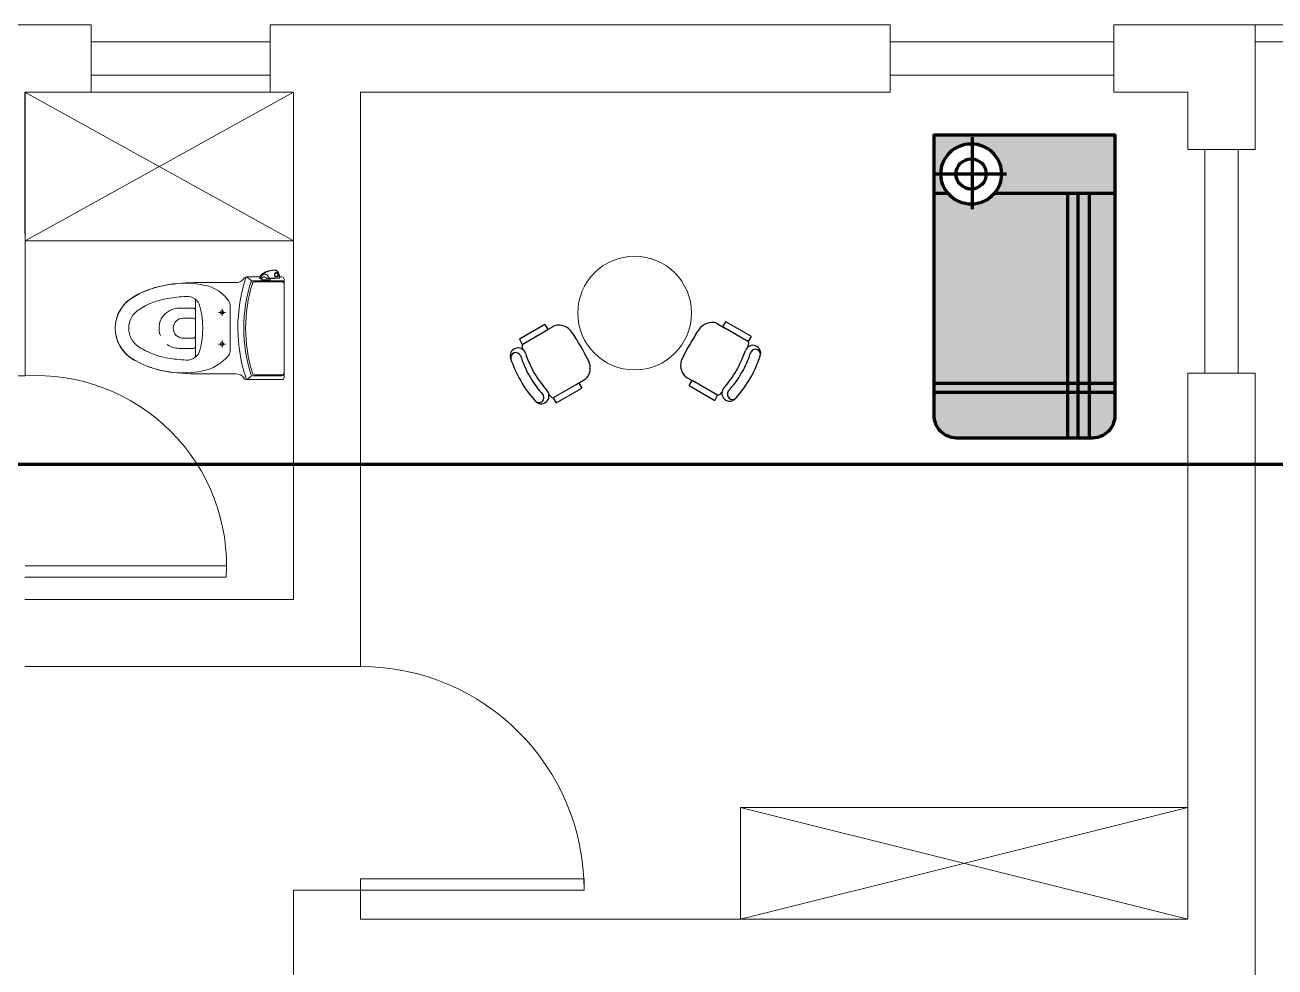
# Model space of a CAD drawing. Header units: inches. Extents: x -59 to 212, y 9 to 737.
# Drawn here: x 85.36 to 111.61, y 343.05 to 362.85 of the extents above; entities that cross this region are included whole.
import ezdxf

# ---------------------------------------------------------------- set-up
doc = ezdxf.new("R2010")
doc.units = ezdxf.units.IN
doc.header["$MEASUREMENT"] = 0
doc.linetypes.add('ACAD_ISO02W100', pattern=[15, 12, -3])
doc.linetypes.add('HIDDEN', pattern=[0.375, 0.25, -0.125])
for name, color, linetype in [('1', 8, 'Continuous'), ('A_WALL_3D', 1, 'Continuous'), ('BODY', 7, 'Continuous'), ('COVER', 7, 'Continuous'), ('DIM', 3, 'Continuous'), ('FUR', 6, 'Continuous'), ('HIDDEN', 8, 'HIDDEN')]:
    doc.layers.add(name, color=color, linetype=linetype)
doc.layers.add('EJES', color=2, linetype='Continuous', lineweight=100)

# ---------------------------------------------------------------- blocks, each defined once
blk = doc.blocks.new('标准房1200床')
at = {"linetype": 'ACAD_ISO02W100', "lineweight": 100, "true_color": 0xcd6928}
h = blk.add_hatch(color=32, dxfattribs=at)
h.dxf.hatch_style = 1
h.paths.add_polyline_path([(-382.7, 797.9, -0.225056), (-456.1, 952.7, -0.225056), (-382.7, 1107.5), (-382.7, 1200), (-1641.1, 1200), (-1641.1, 312.8), (-382.7, 312.8)])
h.paths.add_polyline_path([(-382.7, 171.5), (-1641.1, 171.5), (-1641.1, 0), (-382.7, 0)])
h.paths.add_polyline_path([(-1700.7, 171.5), (-2000, 171.5), (-2000, 150, 0.414214), (-1850, 0), (-1700.7, 0)])
h.paths.add_polyline_path([(-1700.7, 1200), (-1850, 1200, 0.414214), (-2000, 1050), (-2000, 312.8), (-1700.7, 312.8)])
at = {"linetype": 'ACAD_ISO02W100', "lineweight": 100, "true_color": 0x642165}
h = blk.add_hatch(color=219, dxfattribs=at)
h.dxf.hatch_style = 1
h.paths.add_polyline_path([(-382.7, 245.9), (-1641.1, 245.9), (-1641.1, 171.5), (-382.7, 171.5)])
h.paths.add_polyline_path([(-382.7, 312.8), (-1641.1, 312.8), (-1641.1, 245.9), (-382.7, 245.9)])
h.paths.add_polyline_path([(-1641.1, 312.8), (-1700.7, 312.8), (-1700.7, 245.9), (-1641.1, 245.9)])
h.paths.add_polyline_path([(-1641.1, 245.9), (-1700.7, 245.9), (-1700.7, 171.5), (-1641.1, 171.5)])
h.paths.add_polyline_path([(-1641.1, 171.5), (-1700.7, 171.5), (-1700.7, 0), (-1641.1, 0)])
h.paths.add_polyline_path([(-1700.7, 245.9), (-2000, 245.9), (-2000, 171.5), (-1700.7, 171.5)])
h.paths.add_polyline_path([(-1700.7, 312.8), (-2000, 312.8), (-2000, 245.9), (-1700.7, 245.9)])
h.paths.add_polyline_path([(-1641.1, 1200), (-1700.7, 1200), (-1700.7, 312.8), (-1641.1, 312.8)])
h.paths.add_polyline_path([(0, 1200), (-382.7, 1200), (-382.7, 1107.5, -0.632579), (-56.1, 952.7, -0.632579), (-382.7, 797.9), (-382.7, 0), (0, 0)])
at = {"lineweight": 100}
for p, q in [((-1700.7, 0), (-1700.7, 1200)), ((-1641.1, 0), (-1641.1, 1200)), ((-382.7, 1200), (-382.7, 1107.5)), ((-256.6, 719.6), (-256.6, 1194)), ((-489.1, 944.7), (-11.9, 944.7)), ((-382.7, 797.9), (-382.7, 0)), ((-2000, 312.8), (-382.7, 312.8)), ((-2000, 245.9), (-382.7, 245.9)), ((-2000, 171.5), (-382.7, 171.5))]:
    blk.add_line(p, q, dxfattribs=at)
blk.add_lwpolyline([(-1850, 0), (0, 0), (0, 1200), (-1850, 1200, 0.414214), (-2000, 1050), (-2000, 150, 0.414214)], format="xyb", close=True, dxfattribs=at)
for radius in [200, 100]:
    blk.add_circle((-256.1, 952.7), radius, dxfattribs=at)
blk = doc.blocks.new('CH3')
for p, q in [((-259.1, 349.2), (-259.1, 141.4)), ((-218.2, 349.2), (-259.1, 349.2)), ((-218.2, 142.2), (-218.2, 349.2)), ((258.7, 349.6), (217.8, 349.6)), ((217.8, 349.6), (217.8, 141.9)), ((258.7, 141.9), (258.7, 349.6)), ((-218.2, 89.1), (-218.2, 162.9)), ((217.8, 87.4), (217.8, 162.2))]:
    blk.add_line(p, q)
at = {"linetype": 'Continuous'}
for p, q in [((-218, 141.4), (-259.1, 141.4)), ((258.7, 141.9), (217.8, 141.9))]:
    blk.add_line(p, q, dxfattribs=at)
for centre, radius, start, end in [((-163.1, 415.9), 55.3, 99.89884, 279.75221), ((-165.7, 435.5), 35.2, 94.91276, 274.91276), ((0, -347.9), 836.2, 78.08993, 101.91007), ((163.1, 415.9), 55.3, 260.24779, 80.10116), ((158.8, 436.6), 36.2, 265.08724, 70.32125), ((-3.5, -349.1), 766.3, 78.01124, 101.98876), ((18.4, -534.9), 912.7, 91.15667, 100.87136), ((-18.4, -534.9), 912.7, 79.12864, 88.84333), ((-110.6, 114.5), 110.6, 193.25658, 265.9234), ((0, 1665.8), 1665.8, 265.9234, 274.0766), ((110.6, 114.5), 110.6, 274.0766, 345.83344)]:
    blk.add_arc(centre, radius, start, end, dxfattribs=at)
for centre, start, end in [((-180.9, 308.9), 90.72261, 132.8382), ((180.4, 309.4), 47.1618, 87.57171)]:
    blk.add_arc(centre, 54.9, start, end)

msp = doc.modelspace()

# ---------------------------------------------------------------- linework, layer by layer
at = {"lineweight": 0}
for p, q in [((86.74818, 362.84803), (65.15792, 362.84803)), ((103.52977, 362.84803), (90.506, 362.84803)), ((90.506, 362.84803), (90.506, 361.43885)), ((103.52977, 361.43885), (103.52977, 362.84803)), ((111.19119, 362.84803), (108.22705, 362.84803)), ((108.22705, 361.43885), (108.22705, 362.84803)), ((111.19119, 360.23013), (111.19119, 362.84803)), ((86.74818, 362.49573), (90.506, 362.49573)), ((103.52977, 362.49573), (108.22705, 362.49573)), ((86.74818, 361.79114), (90.506, 361.79114)), ((103.52977, 361.79114), (108.22705, 361.79114)), ((85.35619, 361.43885), (85.35699, 355.473)), ((85.35619, 361.43885), (85.35619, 359.09021)), ((85.35661, 361.43885), (85.35661, 358.31139)), ((90.99292, 361.43885), (90.506, 361.43885)), ((90.99292, 361.43885), (90.99292, 350.77653)), ((103.52977, 361.43885), (92.4021, 361.43885)), ((92.4021, 361.43885), (92.4021, 349.36734)), ((109.78201, 361.43885), (108.22705, 361.43885)), ((109.78201, 360.23013), (109.78201, 361.43885)), ((109.78201, 360.23013), (111.19119, 360.23013)), ((110.1343, 360.23013), (110.1343, 355.53286)), ((110.8389, 360.23013), (110.8389, 355.53286)), ((109.78201, 344.05894), (109.78201, 355.53286)), ((109.78201, 355.53286), (111.19119, 355.53286)), ((111.19119, 341.84314), (111.19119, 355.53286)), ((85.35619, 350.77653), (90.99292, 350.77653)), ((85.35619, 349.36734), (90.99292, 349.36734)), ((90.99292, 344.67007), (90.99292, 342.23724)), ((92.4021, 344.67007), (92.4021, 344.05894)), ((109.78201, 344.05894), (92.4021, 344.05894))]:
    msp.add_line(p, q, dxfattribs=at)
at = {"color": 177, "lineweight": 0, "true_color": 0x293189}
for p, q in [((86.74818, 362.84803), (86.74818, 361.43885)), ((86.74818, 361.43885), (85.35619, 361.43885)), ((85.35619, 361.43885), (90.99292, 358.31139)), ((90.99292, 361.43885), (85.35661, 361.43885)), ((90.99292, 361.43885), (85.35661, 358.31139)), ((85.35661, 358.31139), (90.99292, 358.31139)), ((109.78201, 346.40758), (100.38746, 346.40758)), ((100.38746, 346.40758), (100.38746, 344.05894)), ((109.78201, 346.40758), (100.38746, 344.05894)), ((100.38746, 346.40758), (109.78201, 344.05894))]:
    msp.add_line(p, q, dxfattribs=at)
at = {"color": 18, "lineweight": 0, "true_color": 0x000000}
for p, q in [((111.19119, 362.84803), (120.58574, 362.84803)), ((111.19119, 362.49573), (120.23344, 362.49573))]:
    msp.add_line(p, q, dxfattribs=at)
at = {"color": 2, "lineweight": 0}
for p, q in [((111.19119, 362.49573), (111.19119, 362.84803)), ((85.35623, 351.48112), (89.58378, 351.48041)), ((89.58374, 351.24554), (85.35619, 351.24625)), ((92.4021, 344.90572), (97.09937, 344.90493)), ((92.4021, 344.90572), (92.4021, 344.67086)), ((97.09937, 344.90493), (97.09934, 344.67007)), ((97.09934, 344.67007), (92.40206, 344.67086))]:
    msp.add_line(p, q, dxfattribs=at)
at = {"color": 7, "lineweight": 0}
for p, q in [((83.94781, 355.473), (85.35699, 355.473)), ((90.99292, 349.36734), (92.4021, 349.36734)), ((90.99292, 344.67007), (92.4021, 344.67007))]:
    msp.add_line(p, q, dxfattribs=at)
at = {"layer": '1', "color": 177, "linetype": 'ByBlock', "lineweight": 0, "true_color": 0x293189}
for p, q in [((90.30338, 357.5829), (90.30222, 357.58081)), ((90.30458, 357.58495), (90.30338, 357.5829)), ((90.30605, 357.58378), (90.30411, 357.58052)), ((90.3058, 357.58691), (90.30458, 357.58495)), ((90.30707, 357.58882), (90.3058, 357.58691)), ((90.3082, 357.587), (90.30605, 357.58378)), ((90.30838, 357.59067), (90.30707, 357.58882)), ((90.31047, 357.59007), (90.3082, 357.587)), ((90.30972, 357.59246), (90.30838, 357.59067)), ((90.3111, 357.59418), (90.30972, 357.59246)), ((90.31287, 357.59296), (90.31047, 357.59007)), ((90.3125, 357.59583), (90.3111, 357.59418)), ((90.31393, 357.59741), (90.3125, 357.59583)), ((90.31532, 357.59558), (90.31287, 357.59296)), ((90.31539, 357.59893), (90.31393, 357.59741)), ((90.31788, 357.59802), (90.31532, 357.59558)), ((90.31689, 357.60038), (90.31539, 357.59893)), ((90.31842, 357.60177), (90.31689, 357.60038)), ((90.32055, 357.60026), (90.31788, 357.59802)), ((90.31967, 357.60283), (90.31842, 357.60177)), ((90.31971, 357.60287), (90.32074, 357.6037)), ((90.32951, 357.60707), (90.32055, 357.60026)), ((90.32074, 357.6037), (90.32859, 357.60973)), ((90.32859, 357.60973), (90.33661, 357.61557)), ((90.33867, 357.61364), (90.32951, 357.60707)), ((90.33172, 357.5801), (90.33447, 357.58327)), ((90.33447, 357.58327), (90.33733, 357.5863)), ((90.33661, 357.61557), (90.34478, 357.62122)), ((90.33733, 357.5863), (90.3403, 357.58917)), ((90.34764, 357.6197), (90.33867, 357.61364)), ((90.3403, 357.58917), (90.34336, 357.59188)), ((90.34336, 357.59188), (90.3466, 357.5945)), ((90.34478, 357.62122), (90.3531, 357.62668)), ((90.3466, 357.5945), (90.34995, 357.59693)), ((90.3568, 357.62554), (90.34764, 357.6197)), ((90.34995, 357.59693), (90.35338, 357.59919)), ((90.3531, 357.62668), (90.36157, 357.63194)), ((90.35338, 357.59919), (90.35689, 357.60124)), ((90.36614, 357.63115), (90.3568, 357.62554)), ((90.35689, 357.60124), (90.36029, 357.60302)), ((90.36029, 357.60302), (90.36376, 357.60461)), ((90.36157, 357.63194), (90.37019, 357.63702)), ((90.36376, 357.60461), (90.36729, 357.60602)), ((90.37565, 357.63654), (90.36614, 357.63115)), ((90.36729, 357.60602), (90.37086, 357.60725)), ((90.37019, 357.63702), (90.37895, 357.64191)), ((90.37086, 357.60725), (90.3746, 357.60831)), ((90.3746, 357.60831), (90.37838, 357.60917)), ((90.38533, 357.64169), (90.37565, 357.63654)), ((90.37838, 357.60917), (90.38219, 357.60983)), ((90.37895, 357.64191), (90.38786, 357.6466)), ((90.38219, 357.60983), (90.38603, 357.61028)), ((90.39469, 357.64639), (90.38533, 357.64169)), ((90.38603, 357.61028), (90.39093, 357.61055)), ((90.38786, 357.6466), (90.3969, 357.65111)), ((90.39093, 357.61055), (90.39586, 357.61049)), ((90.40421, 357.65087), (90.39469, 357.64639)), ((90.39586, 357.61049), (90.40078, 357.61009)), ((90.3969, 357.65111), (90.40608, 357.65542)), ((90.40078, 357.61009), (90.40457, 357.60956)), ((90.41388, 357.65515), (90.40421, 357.65087)), ((90.40457, 357.60956), (90.40836, 357.60883)), ((90.40608, 357.65542), (90.41583, 357.65973)), ((90.40836, 357.60883), (90.41212, 357.60791)), ((90.41212, 357.60791), (90.41584, 357.60679)), ((90.42369, 357.65923), (90.41388, 357.65515)), ((90.41583, 357.65973), (90.42573, 357.66382)), ((90.41584, 357.60679), (90.4206, 357.60506)), ((90.4206, 357.60506), (90.42528, 357.60302)), ((90.43364, 357.66309), (90.42369, 357.65923)), ((90.42528, 357.60302), (90.42987, 357.60068)), ((90.42573, 357.66382), (90.43576, 357.6677)), ((90.42987, 357.60068), (90.43334, 357.59867)), ((90.43334, 357.59867), (90.43674, 357.59649)), ((90.44373, 357.66674), (90.43364, 357.66309)), ((90.43576, 357.6677), (90.44594, 357.67137)), ((90.43674, 357.59649), (90.44006, 357.59414)), ((90.44006, 357.59414), (90.4433, 357.59162)), ((90.4433, 357.59162), (90.44742, 357.58807)), ((90.45395, 357.67018), (90.44373, 357.66674)), ((90.44594, 357.67137), (90.45624, 357.67481)), ((90.44742, 357.58807), (90.45138, 357.58426)), ((90.45138, 357.58426), (90.45516, 357.58019)), ((90.4643, 357.6734), (90.45395, 357.67018)), ((90.45624, 357.67481), (90.46763, 357.67833)), ((90.47478, 357.67641), (90.4643, 357.6734)), ((90.46763, 357.67833), (90.47917, 357.68158)), ((90.48538, 357.67921), (90.47478, 357.67641)), ((90.47917, 357.68158), (90.49085, 357.68458)), ((90.49665, 357.68191), (90.48538, 357.67921)), ((90.49085, 357.68458), (90.50267, 357.6873)), ((90.50805, 357.68436), (90.49665, 357.68191)), ((90.50267, 357.6873), (90.51462, 357.68976)), ((90.51956, 357.68658), (90.50805, 357.68436)), ((90.51462, 357.68976), (90.52669, 357.69195)), ((90.53119, 357.68854), (90.51956, 357.68658)), ((90.52669, 357.69195), (90.53888, 357.69388)), ((90.54291, 357.69026), (90.53119, 357.68854)), ((90.53888, 357.69388), (90.55118, 357.69553)), ((90.55457, 357.69171), (90.54291, 357.69026)), ((90.55118, 357.69553), (90.5615, 357.69669)), ((90.56632, 357.69292), (90.55457, 357.69171)), ((90.5615, 357.69669), (90.57189, 357.69767)), ((90.57815, 357.69388), (90.56632, 357.69292)), ((90.57189, 357.69767), (90.58234, 357.69845)), ((90.59005, 357.69459), (90.57815, 357.69388)), ((90.58234, 357.69845), (90.59284, 357.69905)), ((90.60202, 357.69506), (90.59005, 357.69459)), ((90.59284, 357.69905), (90.6034, 357.69945)), ((90.59349, 357.5987), (90.59355, 357.60302)), ((90.59376, 357.5944), (90.59349, 357.5987)), ((90.59355, 357.60302), (90.59395, 357.60732)), ((90.59437, 357.59014), (90.59376, 357.5944)), ((90.59395, 357.60732), (90.59468, 357.61159)), ((90.59531, 357.58595), (90.59437, 357.59014)), ((90.59468, 357.61159), (90.59574, 357.61581)), ((90.59659, 357.58185), (90.59531, 357.58595)), ((90.59574, 357.61581), (90.59715, 357.61993)), ((90.59715, 357.61993), (90.59889, 357.62392)), ((90.59889, 357.62392), (90.60096, 357.62777)), ((90.60096, 357.62777), (90.60286, 357.63071)), ((90.60594, 357.69505), (90.60202, 357.69506)), ((90.60267, 357.60268), (90.60262, 357.59908)), ((90.60262, 357.59908), (90.60283, 357.5955)), ((90.60298, 357.60628), (90.60267, 357.60268)), ((90.60283, 357.5955), (90.6033, 357.59194)), ((90.60286, 357.63071), (90.60498, 357.63351)), ((90.60355, 357.60983), (90.60298, 357.60628)), ((90.6033, 357.59194), (90.60404, 357.58846)), ((90.6034, 357.69945), (90.60511, 357.69949)), ((90.6034, 357.69945), (90.60511, 357.69947)), ((90.60439, 357.61335), (90.60355, 357.60983)), ((90.60404, 357.58846), (90.60504, 357.58502)), ((90.60548, 357.61677), (90.60439, 357.61335)), ((90.60498, 357.63351), (90.60731, 357.63614)), ((90.60504, 357.58502), (90.6063, 357.58174)), ((90.60511, 357.69947), (90.60714, 357.69945)), ((90.60685, 357.62012), (90.60548, 357.61677)), ((90.60985, 357.69478), (90.60594, 357.69505)), ((90.60846, 357.6233), (90.60685, 357.62012)), ((90.60714, 357.69945), (90.61087, 357.69923)), ((90.60731, 357.63614), (90.60983, 357.63859)), ((90.60923, 357.69947), (90.6081, 357.6995)), ((90.61037, 357.62637), (90.60846, 357.6233)), ((90.61024, 357.69942), (90.60923, 357.69947)), ((90.60983, 357.63859), (90.61255, 357.64082)), ((90.61374, 357.69426), (90.60985, 357.69478)), ((90.61334, 357.69918), (90.61024, 357.69942)), ((90.6125, 357.62919), (90.61037, 357.62637)), ((90.61087, 357.69923), (90.61459, 357.69879)), ((90.61491, 357.63184), (90.6125, 357.62919)), ((90.61255, 357.64082), (90.61496, 357.6425)), ((90.61743, 357.69862), (90.61334, 357.69918)), ((90.61747, 357.69351), (90.61374, 357.69426)), ((90.61459, 357.69879), (90.61839, 357.69812)), ((90.61752, 357.63417), (90.61491, 357.63184)), ((90.61496, 357.6425), (90.61749, 357.64401)), ((90.62135, 357.69784), (90.61743, 357.69862)), ((90.62115, 357.69253), (90.61747, 357.69351)), ((90.61749, 357.64401), (90.62012, 357.64532)), ((90.61942, 357.63558), (90.61752, 357.63417)), ((90.61839, 357.69812), (90.62214, 357.69721)), ((90.62139, 357.63683), (90.61942, 357.63558)), ((90.62012, 357.64532), (90.62285, 357.64643)), ((90.62476, 357.69133), (90.62115, 357.69253)), ((90.62522, 357.69681), (90.62135, 357.69784)), ((90.62344, 357.63791), (90.62139, 357.63683)), ((90.62214, 357.69721), (90.62584, 357.69609)), ((90.62285, 357.64643), (90.62566, 357.64732)), ((90.6256, 357.63885), (90.62344, 357.63791)), ((90.62811, 357.68998), (90.62476, 357.69133)), ((90.62902, 357.69554), (90.62522, 357.69681)), ((90.62779, 357.63958), (90.6256, 357.63885)), ((90.62566, 357.64732), (90.62853, 357.64799)), ((90.62584, 357.69609), (90.62937, 357.69479)), ((90.63001, 357.64013), (90.62779, 357.63958)), ((90.63139, 357.68843), (90.62811, 357.68998)), ((90.62853, 357.64799), (90.63145, 357.64842)), ((90.63261, 357.69409), (90.62902, 357.69554)), ((90.62937, 357.69479), (90.63283, 357.69328)), ((90.6323, 357.64048), (90.63001, 357.64013)), ((90.63458, 357.68668), (90.63139, 357.68843)), ((90.63145, 357.64842), (90.63439, 357.6486)), ((90.6346, 357.64064), (90.6323, 357.64048)), ((90.63611, 357.69244), (90.63261, 357.69409)), ((90.63283, 357.69328), (90.6362, 357.69157)), ((90.63439, 357.6486), (90.63734, 357.64854)), ((90.63758, 357.68481), (90.63458, 357.68668)), ((90.6369, 357.64059), (90.6346, 357.64064)), ((90.63952, 357.69058), (90.63611, 357.69244)), ((90.6362, 357.69157), (90.63956, 357.68961)), ((90.63918, 357.64034), (90.6369, 357.64059)), ((90.63734, 357.64854), (90.64027, 357.64825)), ((90.64048, 357.68276), (90.63758, 357.68481)), ((90.64144, 357.63989), (90.63918, 357.64034)), ((90.64273, 357.68857), (90.63952, 357.69058)), ((90.63956, 357.68961), (90.64282, 357.68745)), ((90.64027, 357.64825), (90.64316, 357.64771)), ((90.64326, 357.68055), (90.64048, 357.68276)), ((90.64366, 357.63924), (90.64144, 357.63989)), ((90.64583, 357.68638), (90.64273, 357.68857)), ((90.64282, 357.68745), (90.64595, 357.6851)), ((90.64316, 357.64771), (90.646, 357.64694)), ((90.646, 357.67811), (90.64326, 357.68055)), ((90.64581, 357.63842), (90.64366, 357.63924)), ((90.64789, 357.63742), (90.64581, 357.63842)), ((90.6488, 357.68402), (90.64583, 357.68638)), ((90.64595, 357.6851), (90.64909, 357.68244)), ((90.6486, 357.6755), (90.646, 357.67811)), ((90.646, 357.64694), (90.64876, 357.64595)), ((90.64992, 357.63624), (90.64789, 357.63742)), ((90.65105, 357.67275), (90.6486, 357.6755)), ((90.64876, 357.64595), (90.65143, 357.64475)), ((90.65172, 357.68141), (90.6488, 357.68402)), ((90.64909, 357.68244), (90.65206, 357.67958)), ((90.65181, 357.63494), (90.64992, 357.63624)), ((90.65328, 357.66993), (90.65105, 357.67275)), ((90.65143, 357.64475), (90.654, 357.64335)), ((90.6545, 357.67862), (90.65172, 357.68141)), ((90.65363, 357.63348), (90.65181, 357.63494)), ((90.65206, 357.67958), (90.65487, 357.67655)), ((90.65535, 357.66698), (90.65328, 357.66993)), ((90.65536, 357.63187), (90.65363, 357.63348)), ((90.654, 357.64335), (90.65645, 357.64177)), ((90.65712, 357.67568), (90.6545, 357.67862)), ((90.65487, 357.67655), (90.65758, 357.67322)), ((90.65727, 357.66392), (90.65535, 357.66698)), ((90.65725, 357.62983), (90.65536, 357.63187)), ((90.65645, 357.64177), (90.65878, 357.64001)), ((90.6595, 357.67267), (90.65712, 357.67568)), ((90.659, 357.62761), (90.65725, 357.62983)), ((90.66149, 357.65648), (90.65727, 357.66392)), ((90.65758, 357.67322), (90.66008, 357.66973)), ((90.65878, 357.64001), (90.66097, 357.63811)), ((90.66059, 357.62526), (90.659, 357.62761)), ((90.66172, 357.66952), (90.6595, 357.67267)), ((90.66008, 357.66973), (90.66237, 357.66608)), ((90.662, 357.62281), (90.66059, 357.62526)), ((90.66097, 357.63811), (90.66341, 357.63563)), ((90.66553, 357.64891), (90.66149, 357.65648)), ((90.66376, 357.66625), (90.66172, 357.66952)), ((90.66325, 357.62022), (90.662, 357.62281)), ((90.66268, 357.58184), (90.66409, 357.58518)), ((90.66454, 357.61693), (90.66325, 357.62022)), ((90.66341, 357.63563), (90.66565, 357.63298)), ((90.66807, 357.65866), (90.66385, 357.6661)), ((90.66609, 357.66239), (90.66392, 357.66614)), ((90.66409, 357.58518), (90.66522, 357.58859)), ((90.66558, 357.61349), (90.66454, 357.61693)), ((90.66522, 357.58859), (90.66609, 357.59211)), ((90.66936, 357.64122), (90.66553, 357.64891)), ((90.66634, 357.61), (90.66558, 357.61349)), ((90.66565, 357.63298), (90.66768, 357.63016)), ((90.66846, 357.65813), (90.66609, 357.66239)), ((90.66609, 357.59211), (90.66668, 357.59565)), ((90.66683, 357.60643), (90.66634, 357.61)), ((90.66668, 357.59565), (90.667, 357.59925)), ((90.66705, 357.60285), (90.66683, 357.60643)), ((90.667, 357.59925), (90.66705, 357.60285)), ((90.66768, 357.63016), (90.66948, 357.62721)), ((90.67218, 357.65094), (90.66807, 357.65866)), ((90.67077, 357.65385), (90.66846, 357.65813)), ((90.67298, 357.63342), (90.66936, 357.64122)), ((90.66948, 357.62721), (90.67107, 357.62413)), ((90.673, 357.64954), (90.67077, 357.65385)), ((90.67107, 357.62413), (90.67274, 357.62016)), ((90.67362, 357.5862), (90.67217, 357.58209)), ((90.67608, 357.64309), (90.67218, 357.65094)), ((90.67274, 357.62016), (90.67406, 357.61605)), ((90.6764, 357.62553), (90.67298, 357.63342)), ((90.67519, 357.64516), (90.673, 357.64954)), ((90.67472, 357.5904), (90.67362, 357.5862)), ((90.67406, 357.61605), (90.67504, 357.61185)), ((90.67548, 357.59467), (90.67472, 357.5904)), ((90.67504, 357.61185), (90.67567, 357.60759)), ((90.67731, 357.64075), (90.67519, 357.64516)), ((90.67589, 357.59897), (90.67548, 357.59467)), ((90.67567, 357.60759), (90.67595, 357.60329)), ((90.67595, 357.60329), (90.67589, 357.59897)), ((90.67976, 357.63513), (90.67608, 357.64309)), ((90.6801, 357.61619), (90.6764, 357.62553)), ((90.67935, 357.63631), (90.67731, 357.64075)), ((90.68134, 357.63184), (90.67935, 357.63631)), ((90.68324, 357.62707), (90.67976, 357.63513)), ((90.68351, 357.60673), (90.6801, 357.61619)), ((90.68325, 357.62734), (90.68134, 357.63184)), ((90.68701, 357.61755), (90.68324, 357.62707)), ((90.6851, 357.6228), (90.68325, 357.62734)), ((90.68663, 357.59716), (90.68351, 357.60673)), ((90.68688, 357.61823), (90.6851, 357.6228)), ((90.68943, 357.58748), (90.68663, 357.59716)), ((90.68859, 357.61363), (90.68688, 357.61823)), ((90.69048, 357.6079), (90.68701, 357.61755)), ((90.69023, 357.609), (90.68859, 357.61363)), ((90.69193, 357.57771), (90.68943, 357.58748)), ((90.6918, 357.60435), (90.69023, 357.609)), ((90.69364, 357.59813), (90.69048, 357.6079)), ((90.6933, 357.59968), (90.6918, 357.60435)), ((90.69472, 357.59498), (90.6933, 357.59968)), ((90.69649, 357.58826), (90.69364, 357.59813)), ((90.69608, 357.59027), (90.69472, 357.59498)), ((90.69736, 357.58553), (90.69608, 357.59027)), ((90.69903, 357.57829), (90.69649, 357.58826)), ((90.69857, 357.58077), (90.69736, 357.58553)), ((90.28821, 357.53157), (90.28819, 357.53036)), ((90.28819, 357.53036), (90.28823, 357.52915)), ((90.28829, 357.53278), (90.28821, 357.53157)), ((90.28823, 357.52915), (90.28833, 357.52797)), ((90.28843, 357.53399), (90.28829, 357.53278)), ((90.28833, 357.52797), (90.28849, 357.52679)), ((90.28856, 357.53479), (90.28843, 357.53399)), ((90.28849, 357.52679), (90.28871, 357.52563)), ((90.28934, 357.53913), (90.28856, 357.53479)), ((90.28871, 357.52563), (90.289, 357.52447)), ((90.289, 357.52447), (90.28934, 357.52334)), ((90.29089, 357.54756), (90.28934, 357.53913)), ((90.28934, 357.52334), (90.28975, 357.52223)), ((90.28972, 357.53265), (90.28963, 357.53108)), ((90.28963, 357.53108), (90.28967, 357.52953)), ((90.28967, 357.52953), (90.28984, 357.52799)), ((90.28993, 357.5342), (90.28972, 357.53265)), ((90.28975, 357.52223), (90.29022, 357.52116)), ((90.28984, 357.52799), (90.29013, 357.5265)), ((90.29227, 357.54693), (90.28993, 357.5342)), ((90.29013, 357.5265), (90.29054, 357.52507)), ((90.29022, 357.52116), (90.29074, 357.52013)), ((90.29054, 357.52507), (90.29106, 357.52373)), ((90.29074, 357.52013), (90.29132, 357.51916)), ((90.29116, 357.54896), (90.29089, 357.54756)), ((90.29106, 357.52373), (90.2917, 357.52247)), ((90.29173, 357.55167), (90.29116, 357.54896)), ((90.29132, 357.51916), (90.29194, 357.51825)), ((90.2917, 357.52247), (90.29244, 357.52133)), ((90.29235, 357.55435), (90.29173, 357.55167)), ((90.29194, 357.51825), (90.29261, 357.5174)), ((90.29307, 357.55086), (90.29227, 357.54693)), ((90.29301, 357.55698), (90.29235, 357.55435)), ((90.29244, 357.52133), (90.29328, 357.52031)), ((90.29261, 357.5174), (90.29334, 357.5166)), ((90.29372, 357.55956), (90.29301, 357.55698)), ((90.29399, 357.55475), (90.29307, 357.55086)), ((90.29328, 357.52031), (90.2942, 357.51942)), ((90.29334, 357.5166), (90.29411, 357.51586)), ((90.29448, 357.56211), (90.29372, 357.55956)), ((90.29503, 357.55856), (90.29399, 357.55475)), ((90.29411, 357.51586), (90.29492, 357.51518)), ((90.2942, 357.51942), (90.29519, 357.51869)), ((90.29529, 357.56461), (90.29448, 357.56211)), ((90.29492, 357.51518), (90.29577, 357.51457)), ((90.29618, 357.56232), (90.29503, 357.55856)), ((90.29519, 357.51869), (90.29625, 357.51812)), ((90.29615, 357.56707), (90.29529, 357.56461)), ((90.29577, 357.51457), (90.29666, 357.51404)), ((90.29705, 357.56949), (90.29615, 357.56707)), ((90.29752, 357.56618), (90.29618, 357.56232)), ((90.29625, 357.51812), (90.29736, 357.51771)), ((90.29666, 357.51404), (90.29757, 357.51358)), ((90.298, 357.57186), (90.29705, 357.56949)), ((90.29736, 357.51771), (90.29851, 357.51747)), ((90.29899, 357.56995), (90.29752, 357.56618)), ((90.29757, 357.51358), (90.29849, 357.51321)), ((90.29899, 357.57418), (90.298, 357.57186)), ((90.29849, 357.51321), (90.29943, 357.51291)), ((90.29851, 357.51747), (90.29997, 357.51743)), ((90.30003, 357.57645), (90.29899, 357.57418)), ((90.30059, 357.57363), (90.29899, 357.56995)), ((90.29943, 357.51291), (90.30037, 357.51269)), ((90.29997, 357.51743), (90.30464, 357.51773)), ((90.3011, 357.57866), (90.30003, 357.57645)), ((90.30037, 357.51269), (90.30133, 357.51255)), ((90.30228, 357.57713), (90.30059, 357.57363)), ((90.30222, 357.58081), (90.3011, 357.57866)), ((90.30133, 357.51255), (90.30155, 357.51252)), ((90.30159, 357.51252), (90.30155, 357.51252)), ((90.30317, 357.5125), (90.30159, 357.51252)), ((90.30411, 357.58052), (90.30228, 357.57713)), ((90.30267, 357.51242), (90.31083, 357.51168)), ((90.30782, 357.5128), (90.30317, 357.5125)), ((90.30317, 357.5125), (90.30753, 357.5121)), ((90.30464, 357.51773), (90.30564, 357.52319)), ((90.30464, 357.51773), (90.30802, 357.51801)), ((90.30564, 357.52319), (90.30683, 357.52861)), ((90.30683, 357.52861), (90.30823, 357.53397)), ((90.30753, 357.5121), (90.31189, 357.5117)), ((90.31123, 357.51303), (90.30782, 357.5128)), ((90.30802, 357.51801), (90.31124, 357.51832)), ((90.30823, 357.53397), (90.30981, 357.53923)), ((90.30981, 357.53923), (90.31158, 357.5444)), ((90.31083, 357.51168), (90.31136, 357.51164)), ((90.3145, 357.51327), (90.31123, 357.51303)), ((90.31124, 357.51832), (90.31484, 357.5187)), ((90.31136, 357.51164), (90.31161, 357.51162)), ((90.31158, 357.5444), (90.31353, 357.54943)), ((90.31161, 357.51162), (90.31189, 357.51161)), ((90.31189, 357.5117), (90.31244, 357.51165)), ((90.31189, 357.51161), (90.31299, 357.5116)), ((90.31244, 357.51165), (90.31299, 357.5116)), ((90.31299, 357.5116), (90.31306, 357.5116)), ((90.31306, 357.5116), (90.31639, 357.51165)), ((90.31353, 357.54943), (90.31533, 357.5536)), ((90.31759, 357.51352), (90.3145, 357.51327)), ((90.31484, 357.5187), (90.3182, 357.51911)), ((90.31533, 357.5536), (90.31726, 357.55768)), ((90.31639, 357.51165), (90.31982, 357.51168)), ((90.31726, 357.55768), (90.31931, 357.56165)), ((90.32052, 357.51378), (90.31759, 357.51352)), ((90.3182, 357.51911), (90.3213, 357.51954)), ((90.31931, 357.56165), (90.32149, 357.56551)), ((90.31982, 357.51168), (90.32326, 357.5117)), ((90.32319, 357.51404), (90.32052, 357.51378)), ((90.3213, 357.51954), (90.32422, 357.52001)), ((90.32149, 357.56551), (90.32386, 357.56936)), ((90.32569, 357.51431), (90.32319, 357.51404)), ((90.32326, 357.5117), (90.32682, 357.5117)), ((90.32386, 357.56936), (90.32636, 357.57308)), ((90.32422, 357.52001), (90.32688, 357.5205)), ((90.32803, 357.51459), (90.32569, 357.51431)), ((90.32636, 357.57308), (90.32898, 357.57667)), ((90.32682, 357.5117), (90.32947, 357.51169)), ((90.32688, 357.5205), (90.32927, 357.52102)), ((90.33019, 357.51487), (90.32803, 357.51459)), ((90.32898, 357.57667), (90.33172, 357.5801)), ((90.32927, 357.52102), (90.33085, 357.52141)), ((90.33015, 357.49455), (90.50388, 357.49455)), ((90.33027, 357.51553), (90.33024, 357.51543)), ((90.33043, 357.51604), (90.33027, 357.51553)), ((90.33066, 357.51663), (90.33043, 357.51604)), ((90.33109, 357.51756), (90.33066, 357.51663)), ((90.33085, 357.52141), (90.33229, 357.52182)), ((90.33164, 357.51856), (90.33109, 357.51756)), ((90.33229, 357.5196), (90.33164, 357.51856)), ((90.33229, 357.52182), (90.33361, 357.52224)), ((90.33345, 357.52116), (90.33229, 357.5196)), ((90.33481, 357.52267), (90.33345, 357.52116)), ((90.33361, 357.52224), (90.33482, 357.52268)), ((90.33482, 357.52268), (90.33481, 357.52267)), ((90.33623, 357.52582), (90.33482, 357.52268)), ((90.3378, 357.52885), (90.33623, 357.52582)), ((90.33951, 357.53175), (90.3378, 357.52885)), ((90.34174, 357.53504), (90.33951, 357.53175)), ((90.34417, 357.53812), (90.34174, 357.53504)), ((90.34677, 357.54099), (90.34417, 357.53812)), ((90.34952, 357.5436), (90.34677, 357.54099)), ((90.35241, 357.54596), (90.34952, 357.5436)), ((90.3555, 357.5481), (90.35241, 357.54596)), ((90.35873, 357.54997), (90.3555, 357.5481)), ((90.36206, 357.55156), (90.35873, 357.54997)), ((90.36549, 357.55286), (90.36206, 357.55156)), ((90.36897, 357.55387), (90.36549, 357.55286)), ((90.37244, 357.55456), (90.36897, 357.55387)), ((90.37596, 357.55497), (90.37244, 357.55456)), ((90.37951, 357.5551), (90.37596, 357.55497)), ((90.38308, 357.55495), (90.37951, 357.5551)), ((90.38662, 357.55451), (90.38308, 357.55495)), ((90.38994, 357.55384), (90.38662, 357.55451)), ((90.39325, 357.55292), (90.38994, 357.55384)), ((90.3965, 357.55174), (90.39325, 357.55292)), ((90.3997, 357.55033), (90.3965, 357.55174)), ((90.40281, 357.54868), (90.3997, 357.55033)), ((90.40576, 357.54683), (90.40281, 357.54868)), ((90.40861, 357.54476), (90.40576, 357.54683)), ((90.41136, 357.54247), (90.40861, 357.54476)), ((90.41396, 357.53997), (90.41136, 357.54247)), ((90.41642, 357.53728), (90.41396, 357.53997)), ((90.41832, 357.5349), (90.41642, 357.53728)), ((90.42011, 357.5324), (90.41832, 357.5349)), ((90.42176, 357.52978), (90.42011, 357.5324)), ((90.42328, 357.52705), (90.42176, 357.52978)), ((90.42328, 357.52705), (90.42797, 357.52686)), ((90.4233, 357.52704), (90.42328, 357.52705)), ((90.42754, 357.52579), (90.4233, 357.52704)), ((90.43176, 357.52447), (90.42754, 357.52579)), ((90.42797, 357.52686), (90.43267, 357.52669)), ((90.43453, 357.52361), (90.43176, 357.52447)), ((90.43267, 357.52669), (90.43738, 357.52655)), ((90.4373, 357.52279), (90.43453, 357.52361)), ((90.44007, 357.52203), (90.4373, 357.52279)), ((90.43738, 357.52655), (90.44209, 357.52643)), ((90.44212, 357.52154), (90.44007, 357.52203)), ((90.44209, 357.52643), (90.44678, 357.52634)), ((90.44416, 357.52113), (90.44212, 357.52154)), ((90.44615, 357.52084), (90.44416, 357.52113)), ((90.44813, 357.52069), (90.44615, 357.52084)), ((90.44678, 357.52634), (90.45144, 357.52628)), ((90.45279, 357.52074), (90.44813, 357.52069)), ((90.45144, 357.52628), (90.45621, 357.52624)), ((90.45742, 357.52081), (90.45279, 357.52074)), ((90.45516, 357.58019), (90.45794, 357.5769)), ((90.45621, 357.52624), (90.46094, 357.52622)), ((90.462, 357.52089), (90.45742, 357.52081)), ((90.45794, 357.5769), (90.4606, 357.57347)), ((90.4606, 357.57347), (90.46314, 357.5699)), ((90.46094, 357.52622), (90.46561, 357.52623)), ((90.46653, 357.52098), (90.462, 357.52089)), ((90.46314, 357.5699), (90.46554, 357.56622)), ((90.46554, 357.56622), (90.46781, 357.56244)), ((90.46561, 357.52623), (90.4702, 357.52626)), ((90.47085, 357.52108), (90.46653, 357.52098)), ((90.46781, 357.56244), (90.46993, 357.55854)), ((90.46993, 357.55854), (90.47192, 357.55455)), ((90.4702, 357.52626), (90.47299, 357.5263)), ((90.4751, 357.5212), (90.47085, 357.52108)), ((90.47192, 357.55455), (90.47376, 357.55046)), ((90.47299, 357.5263), (90.47575, 357.52634)), ((90.47376, 357.55046), (90.47549, 357.54617)), ((90.47928, 357.52132), (90.4751, 357.5212)), ((90.47549, 357.54617), (90.47707, 357.54179)), ((90.47575, 357.52634), (90.47848, 357.52638)), ((90.47707, 357.54179), (90.47848, 357.53733)), ((90.47848, 357.53733), (90.47973, 357.53281)), ((90.47848, 357.52638), (90.48117, 357.52644)), ((90.48336, 357.52147), (90.47928, 357.52132)), ((90.47973, 357.53281), (90.48049, 357.52964)), ((90.48049, 357.52964), (90.48117, 357.52644)), ((90.48117, 357.52644), (90.48951, 357.52674)), ((90.48913, 357.51841), (90.48929, 357.51871)), ((90.49003, 357.5184), (90.48913, 357.51841)), ((90.48929, 357.51871), (90.48973, 357.519)), ((90.48951, 357.52674), (90.50071, 357.52714)), ((90.48973, 357.519), (90.49046, 357.51929)), ((90.49086, 357.51852), (90.49003, 357.5184)), ((90.49046, 357.51929), (90.49146, 357.51957)), ((90.49162, 357.51874), (90.49086, 357.51852)), ((90.49146, 357.51957), (90.49273, 357.51985)), ((90.49233, 357.51904), (90.49162, 357.51874)), ((90.49181, 357.51946), (90.49182, 357.51947)), ((90.49182, 357.51947), (90.49187, 357.51949)), ((90.49187, 357.51949), (90.492, 357.51953)), ((90.492, 357.51953), (90.4922, 357.51959)), ((90.4922, 357.51959), (90.49248, 357.51967)), ((90.49333, 357.51961), (90.49233, 357.51904)), ((90.49248, 357.51967), (90.49285, 357.51976)), ((90.49273, 357.51985), (90.49426, 357.52012)), ((90.49285, 357.51976), (90.4933, 357.51986)), ((90.4933, 357.51986), (90.49356, 357.51991)), ((90.4938, 357.51995), (90.49333, 357.51961)), ((90.49426, 357.52012), (90.49605, 357.52038)), ((90.49605, 357.52038), (90.4981, 357.52064)), ((90.4981, 357.52064), (90.50037, 357.52089)), ((90.50037, 357.52089), (90.50286, 357.52112)), ((90.50071, 357.52714), (90.51199, 357.52752)), ((90.50286, 357.52112), (90.50563, 357.52135)), ((90.50563, 357.52135), (90.50862, 357.52156)), ((90.50862, 357.52156), (90.51182, 357.52176)), ((90.51182, 357.52176), (90.51519, 357.52194)), ((90.51199, 357.52752), (90.52335, 357.52789)), ((90.51519, 357.52194), (90.51872, 357.52211)), ((90.51872, 357.52211), (90.52225, 357.52226)), ((90.52225, 357.52226), (90.52591, 357.52238)), ((90.52335, 357.52789), (90.53709, 357.52831)), ((90.52591, 357.52238), (90.52606, 357.52239)), ((90.52599, 357.52237), (90.52606, 357.52237)), ((90.52606, 357.52239), (90.53877, 357.52279)), ((90.53709, 357.52831), (90.55095, 357.52872)), ((90.53877, 357.52279), (90.55173, 357.52318)), ((90.55095, 357.52872), (90.56492, 357.52911)), ((90.55173, 357.52318), (90.56478, 357.52355)), ((90.56478, 357.52355), (90.57791, 357.52391)), ((90.56492, 357.52911), (90.57898, 357.52949)), ((90.57791, 357.52391), (90.59113, 357.52425)), ((90.57898, 357.52949), (90.59313, 357.52985)), ((90.59113, 357.52425), (90.60444, 357.52458)), ((90.59313, 357.52985), (90.60749, 357.53019)), ((90.59821, 357.57789), (90.59659, 357.58185)), ((90.59975, 357.57483), (90.59821, 357.57789)), ((90.60151, 357.57189), (90.59975, 357.57483)), ((90.60348, 357.56908), (90.60151, 357.57189)), ((90.60566, 357.56644), (90.60348, 357.56908)), ((90.60444, 357.52458), (90.61781, 357.5249)), ((90.60805, 357.56398), (90.60566, 357.56644)), ((90.6063, 357.58174), (90.60752, 357.57916)), ((90.60749, 357.53019), (90.62192, 357.53051)), ((90.60752, 357.57916), (90.60888, 357.57672)), ((90.6102, 357.56208), (90.60805, 357.56398)), ((90.60888, 357.57672), (90.61043, 357.57438)), ((90.61248, 357.56034), (90.6102, 357.56208)), ((90.61043, 357.57438), (90.61214, 357.57217)), ((90.61214, 357.57217), (90.61399, 357.57013)), ((90.61489, 357.55876), (90.61248, 357.56034)), ((90.61399, 357.57013), (90.61568, 357.56853)), ((90.61742, 357.55737), (90.61489, 357.55876)), ((90.61568, 357.56853), (90.61746, 357.56708)), ((90.62006, 357.55618), (90.61742, 357.55737)), ((90.61746, 357.56708), (90.61933, 357.56578)), ((90.61781, 357.5249), (90.63126, 357.52519)), ((90.61933, 357.56578), (90.62132, 357.56461)), ((90.62279, 357.55519), (90.62006, 357.55618)), ((90.62132, 357.56461), (90.62338, 357.56362)), ((90.62192, 357.53051), (90.63644, 357.53082)), ((90.6256, 357.55443), (90.62279, 357.55519)), ((90.62338, 357.56362), (90.6255, 357.5628)), ((90.6255, 357.5628), (90.62771, 357.56216)), ((90.62848, 357.5539), (90.6256, 357.55443)), ((90.62771, 357.56216), (90.62995, 357.56172)), ((90.6314, 357.5536), (90.62848, 357.5539)), ((90.62995, 357.56172), (90.63223, 357.56147)), ((90.63126, 357.52519), (90.64501, 357.52548)), ((90.63434, 357.55354), (90.6314, 357.5536)), ((90.63223, 357.56147), (90.63452, 357.56142)), ((90.63729, 357.55373), (90.63434, 357.55354)), ((90.63452, 357.56142), (90.63682, 357.56157)), ((90.63644, 357.53082), (90.65104, 357.53111)), ((90.63682, 357.56157), (90.63912, 357.56192)), ((90.64022, 357.55415), (90.63729, 357.55373)), ((90.63912, 357.56192), (90.64136, 357.56247)), ((90.64311, 357.55481), (90.64022, 357.55415)), ((90.64136, 357.56247), (90.64357, 357.5632)), ((90.64595, 357.5557), (90.64311, 357.55481)), ((90.64357, 357.5632), (90.64575, 357.56412)), ((90.64501, 357.52548), (90.65883, 357.52575)), ((90.64575, 357.56412), (90.64782, 357.5652)), ((90.64871, 357.5568), (90.64595, 357.5557)), ((90.64782, 357.5652), (90.64982, 357.56644)), ((90.65138, 357.55811), (90.64871, 357.5568)), ((90.64982, 357.56644), (90.65175, 357.56785)), ((90.65104, 357.53111), (90.66569, 357.53138)), ((90.65394, 357.55961), (90.65138, 357.55811)), ((90.65175, 357.56785), (90.65442, 357.57017)), ((90.65639, 357.56128), (90.65394, 357.55961)), ((90.65442, 357.57017), (90.65689, 357.5728)), ((90.65916, 357.5635), (90.65639, 357.56128)), ((90.65689, 357.5728), (90.65907, 357.57562)), ((90.65883, 357.52575), (90.67271, 357.52601)), ((90.65907, 357.57562), (90.66102, 357.57867)), ((90.66174, 357.56594), (90.65916, 357.5635)), ((90.66102, 357.57867), (90.66268, 357.58184)), ((90.66412, 357.56856), (90.66174, 357.56594)), ((90.66629, 357.57134), (90.66412, 357.56856)), ((90.66569, 357.53138), (90.67477, 357.53154)), ((90.66825, 357.57427), (90.66629, 357.57134)), ((90.67038, 357.5781), (90.66825, 357.57427)), ((90.67217, 357.58209), (90.67038, 357.5781)), ((90.67271, 357.52601), (90.68664, 357.52625)), ((90.67477, 357.53154), (90.68387, 357.5317)), ((90.68387, 357.5317), (90.68542, 357.53181)), ((90.68542, 357.53181), (90.68696, 357.5321)), ((90.68672, 357.52625), (90.68869, 357.52641)), ((90.68696, 357.5321), (90.68846, 357.53257)), ((90.68846, 357.53257), (90.6899, 357.5332)), ((90.68869, 357.52641), (90.69071, 357.5268)), ((90.6899, 357.5332), (90.69126, 357.534)), ((90.69071, 357.5268), (90.69268, 357.52741)), ((90.69126, 357.534), (90.69253, 357.53495)), ((90.69412, 357.56785), (90.69193, 357.57771)), ((90.69253, 357.53495), (90.69369, 357.53603)), ((90.69268, 357.52741), (90.69458, 357.52825)), ((90.69369, 357.53603), (90.69473, 357.53724)), ((90.696, 357.55792), (90.69412, 357.56785)), ((90.69458, 357.52825), (90.69638, 357.52931)), ((90.69473, 357.53724), (90.69562, 357.53855)), ((90.69562, 357.53855), (90.69636, 357.53995)), ((90.69755, 357.54794), (90.696, 357.55792)), ((90.69636, 357.53995), (90.69695, 357.54143)), ((90.69638, 357.52931), (90.69805, 357.53056)), ((90.6965, 357.52928), (90.69702, 357.52963)), ((90.69695, 357.54143), (90.69737, 357.54296)), ((90.69702, 357.52963), (90.69798, 357.53036)), ((90.69737, 357.54296), (90.69762, 357.54461)), ((90.69768, 357.54628), (90.69755, 357.54794)), ((90.69762, 357.54461), (90.69768, 357.54628)), ((90.69798, 357.53036), (90.6989, 357.53114)), ((90.69805, 357.53056), (90.69958, 357.53199)), ((90.69971, 357.57599), (90.69857, 357.58077)), ((90.6989, 357.53114), (90.69976, 357.53198)), ((90.70125, 357.56824), (90.69903, 357.57829)), ((90.69958, 357.53199), (90.70095, 357.53359)), ((90.70077, 357.57121), (90.69971, 357.57599)), ((90.69976, 357.53198), (90.70055, 357.53286)), ((90.70055, 357.53286), (90.70129, 357.53379)), ((90.70176, 357.56643), (90.70077, 357.57121)), ((90.70095, 357.53359), (90.70213, 357.53533)), ((90.70315, 357.55811), (90.70125, 357.56824)), ((90.70129, 357.53379), (90.70197, 357.53478)), ((90.70268, 357.56161), (90.70176, 357.56643)), ((90.70197, 357.53478), (90.7026, 357.53581)), ((90.70213, 357.53533), (90.70312, 357.53719)), ((90.7026, 357.53581), (90.70316, 357.53688)), ((90.70353, 357.55674), (90.70268, 357.56161)), ((90.70312, 357.53719), (90.7039, 357.53916)), ((90.70473, 357.54792), (90.70315, 357.55811)), ((90.70316, 357.53688), (90.70365, 357.53798)), ((90.70431, 357.55186), (90.70353, 357.55674)), ((90.70365, 357.53798), (90.70407, 357.53912)), ((90.7039, 357.53916), (90.70447, 357.54119)), ((90.70407, 357.53912), (90.70442, 357.54028)), ((90.70489, 357.54783), (90.70431, 357.55186)), ((90.70442, 357.54028), (90.7047, 357.54145)), ((90.70447, 357.54119), (90.70482, 357.54342)), ((90.7047, 357.54145), (90.7049, 357.54264)), ((90.70491, 357.54568), (90.70473, 357.54792)), ((90.70482, 357.54342), (90.70491, 357.54568)), ((90.70495, 357.54743), (90.7049, 357.54783)), ((90.7049, 357.54264), (90.70502, 357.54383)), ((90.70505, 357.54623), (90.70495, 357.54743)), ((90.70502, 357.54383), (90.70507, 357.54503)), ((90.70507, 357.54503), (90.70505, 357.54623))]:
    msp.add_line(p, q, dxfattribs=at)
for centre, major_axis, start_param, end_param in [((90.33015, 357.4969), (-0.00166, 0.00166), 0.75836786, 2.35619449), ((90.41702, 357.49455), (-0.06311, 0.06311), 0.54912073, 0.75836781), ((90.42502, 356.64203), (-0.62152, 0.62152), -0.82969912, -0.8116945), ((90.43806, 356.92973), (0.41788, 0.41788), 0.7180951, 0.74158549), ((90.45655, 357.19821), (-0.22759, 0.22759), -0.886821, -0.85149982), ((90.41702, 357.49455), (0.06311, 0.06311), 5.52481745, 5.79910505), ((90.50388, 357.4969), (0.00166, 0.00166), 3.92699082, 5.52481744)]:
    msp.add_ellipse(centre, major_axis=major_axis, ratio=1, start_param=start_param, end_param=end_param, dxfattribs=at)
at = {"layer": 'A_WALL_3D', "color": 2, "lineweight": 0}
for centre, radius, start, end in [((85.59414, 351.48336), 3.99668, 356.588656, 93.4018), ((92.40206, 344.67086), 4.69728, 359.990369, 89.990295)]:
    msp.add_arc(centre, radius, start, end, dxfattribs=at)
at = {"layer": 'BODY', "color": 177, "linetype": 'ByBlock', "lineweight": 0, "true_color": 0x293189}
for p, q in [((89.78551, 357.43569), (88.9896, 357.43569)), ((90.00854, 357.55351), (90.2937, 357.55351)), ((90.14922, 357.47484), (90.75092, 357.47484)), ((90.75092, 357.45228), (90.17592, 357.45228)), ((90.69668, 357.55351), (90.75092, 357.55351)), ((90.7979, 357.50653), (90.7979, 355.44581)), ((89.78551, 355.51666), (88.9896, 355.51666)), ((90.75092, 355.50007), (90.17592, 355.50007)), ((90.00854, 355.39884), (90.75092, 355.39884)), ((90.14922, 355.4775), (90.75092, 355.4775))]:
    msp.add_line(p, q, dxfattribs=at)
for centre, major_axis, start_param, end_param in [((88.61194, 355.52622), (-1.32859, 1.32859), -0.62389588, -0.21678811), ((88.9896, 353.20814), (-2.98933, 2.98933), -0.78539816, -0.62389588), ((93.2055, 356.48041), (-2.38884, 2.38884), 0.46226276, 1.1112531), ((89.79545, 357.62331), (-0.13286, 0.13286), 2.30326259, 3.36824747), ((93.14646, 356.47617), (-2.2587, 2.2587), 0.47808915, 0.78539816), ((90.00854, 357.49009), (-0.04484, 0.04484), -0.78539816, 0.22665481), ((93.368, 356.45144), (-2.38897, 2.38897), 0.49478693, 0.77807657), ((90.14804, 357.42572), (-0.03474, 0.03474), -0.80955476, 0.51889852), ((90.17592, 357.4053), (0.03321, 0.03321), 0.78539816, 2.08270804), ((90.75092, 357.50653), (0.03321, 0.03321), 5.49778714, 7.06858347), ((90.75092, 357.42787), (-0.03321, 0.03321), 3.92699082, 5.49778714), ((90.75092, 357.4053), (-0.03321, 0.03321), 3.92699082, 5.49778714), ((88.00491, 356.47617), (-0.53144, 0.53144), -0.21678811, 0.78539816), ((88.00491, 356.47617), (0.53144, 0.53144), 2.35619449, 3.35838077), ((93.14646, 356.47617), (2.2587, 2.2587), 2.35619449, 2.6635035), ((93.368, 356.50091), (2.38897, 2.38897), 2.36351609, 2.64680572), ((88.61194, 357.42613), (1.32859, 1.32859), 3.35838077, 3.40652959), ((88.61194, 357.42613), (1.32859, 1.32859), 3.40585268, 3.76548853), ((88.9896, 359.7442), (-2.98933, 2.98933), 2.1946922, 2.35619449), ((89.79545, 355.32903), (0.13286, 0.13286), 6.05653049, 7.12151537), ((90.14804, 355.52662), (0.03474, 0.03474), 2.62269413, 3.95114742), ((90.17592, 355.54704), (-0.03321, 0.03321), 1.05888461, 2.35619449), ((90.75092, 355.54704), (0.03321, 0.03321), 3.92699082, 5.49778714), ((90.75092, 355.52448), (0.03321, 0.03321), 3.92699082, 5.49778714), ((90.00854, 355.46225), (0.04484, 0.04484), 2.91493784, 3.92699082), ((90.75092, 355.44581), (-0.03321, 0.03321), 2.35619449, 3.92699082)]:
    msp.add_ellipse(centre, major_axis=major_axis, ratio=1, start_param=start_param, end_param=end_param, dxfattribs=at)
at = {"layer": 'COVER', "color": 177, "linetype": 'ByBlock', "lineweight": 0, "ltscale": 5, "true_color": 0x293189}
msp.add_line((89.66703, 356.0117), (89.66703, 356.94065), dxfattribs=at)
for centre, major_axis, start_param, end_param in [((88.70776, 355.25116), (-1.53452, 1.53452), -0.98823655, -0.26839712), ((88.9888, 356.61765), (-0.54804, 0.54804), 4.50946777, 5.29494876), ((88.01124, 356.47617), (-0.53808, 0.53808), -0.26839712, 0.78539816), ((89.47914, 356.94065), (-0.13286, 0.13286), 3.92699082, 4.50946777), ((88.01124, 356.47617), (0.53808, 0.53808), 2.35619449, 3.40998977), ((89.47914, 356.0117), (0.13286, 0.13286), 4.91531019, 5.49778714), ((88.66533, 357.58008), (-1.44534, 1.44534), 1.82795636, 1.84990402), ((88.89951, 356.51577), (-0.67508, 0.67508), 2.53050736, 3.23736815), ((88.66533, 357.58008), (-1.44534, 1.44534), 1.97164824, 2.55303734)]:
    msp.add_ellipse(centre, major_axis=major_axis, ratio=1, start_param=start_param, end_param=end_param, dxfattribs=at)
at = {"layer": 'DIM', "color": 177, "linetype": 'ByBlock', "lineweight": 0, "true_color": 0x293189}
for centre, major_axis, start_param, end_param in [((89.74028, 357.10089), (-0.37327, 0.37327), -1.56896968, -1.3259655), ((89.74028, 355.85145), (0.37327, 0.37327), 4.46755815, 4.71056233)]:
    msp.add_ellipse(centre, major_axis=major_axis, ratio=1, start_param=start_param, end_param=end_param, dxfattribs=at)
at = {"layer": 'EJES', "color": 18, "true_color": 0x000000}
msp.add_line((125.39724, 353.61215), (61.15775, 353.61215), dxfattribs=at)
at = {"layer": 'FUR', "lineweight": 0}
msp.add_circle((98.161, 356.79422), 1.19408, dxfattribs=at)
at = {"layer": 'HIDDEN', "color": 177, "linetype": 'ByBlock', "lineweight": 0, "ltscale": 5, "true_color": 0x293189}
for p, q in [((88.93999, 355.87199), (88.93999, 357.08036)), ((88.89302, 356.89893), (88.59389, 356.89893)), ((89.56801, 356.80968), (89.41987, 356.80968)), ((89.49394, 356.73561), (89.49394, 356.88375)), ((88.89302, 356.68755), (88.68164, 356.68755)), ((88.89302, 356.05342), (88.59389, 356.05342)), ((88.89302, 356.2648), (88.68164, 356.2648)), ((89.56801, 356.14267), (89.41987, 356.14267)), ((89.49394, 356.0686), (89.49394, 356.21674))]:
    msp.add_line(p, q, dxfattribs=at)
for centre, major_axis, start_param, end_param in [((88.61194, 355.52622), (-1.1293, 1.1293), -0.62389588, -0.21678811), ((88.9896, 353.20814), (2.79004, 2.79004), 0.8485116, 0.94690045), ((88.75852, 356.86472), (0.19929, 0.19929), 5.7504132, 7.1316969), ((88.00491, 356.47617), (-0.33215, 0.33215), -0.21678811, 0.78539816), ((88.59389, 356.47617), (0.29893, 0.29893), 0.78539816, 2.72617065), ((88.89302, 356.85195), (-0.03321, 0.03321), 3.92699082, 5.49778714), ((87.25335, 356.47617), (-1.2985, 1.2985), 3.67436477, 4.17961687), ((89.49394, 356.80968), (0.02657, 0.02657), 2.356194490127244, 8.63937979730683), ((88.68164, 356.47617), (-0.14947, 0.14947), -0.78539816, 2.35619449), ((88.89302, 356.64058), (-0.03321, 0.03321), 3.92699082, 5.49778714), ((88.00491, 356.47617), (0.33215, 0.33215), 2.35619449, 3.35838077), ((88.89302, 356.31177), (0.03321, 0.03321), 3.92699082, 5.49778714), ((88.61194, 357.42613), (1.1293, 1.1293), 3.35838077, 3.45379379), ((88.59389, 356.47617), (0.29893, 0.29893), 3.29453492, 3.92699082), ((88.75852, 356.08763), (-0.19929, 0.19929), 2.29308106, 3.67436477), ((88.89302, 356.10039), (0.03321, 0.03321), 3.92699082, 5.49778714), ((89.49394, 356.14267), (0.02657, 0.02657), 2.356194490127244, 8.63937979730683), ((88.61194, 357.42613), (1.1293, 1.1293), 3.45379379, 3.76548853), ((88.9896, 359.7442), (-2.79004, 2.79004), 2.1946922, 2.29308106)]:
    msp.add_ellipse(centre, major_axis=major_axis, ratio=1, start_param=start_param, end_param=end_param, dxfattribs=at)

# ---------------------------------------------------------------- block references
at = {"layer": 'FUR', "lineweight": 0}
for name, p, xscale, yscale, zscale, rotation in [('标准房1200床', (108.25594, 360.53202), 0.003177672651693014, 0.003177672651693014, 0.003177672651693014, 89.99999999999999), ('CH3', (99.32467, 356.15182), 0.002985187651602777, 0.002985187651602777, 0.002985187651602777, 239.9999999999998), ('CH3', (97.0293, 356.09646), 0.002985187651602782, 0.002985187651602782, 0.002985187651602782, 119.9999999999999)]:
    msp.add_blockref(name, p, dxfattribs=dict(at, xscale=xscale, yscale=yscale, zscale=zscale, rotation=rotation))

doc.saveas('drawing.dxf')
